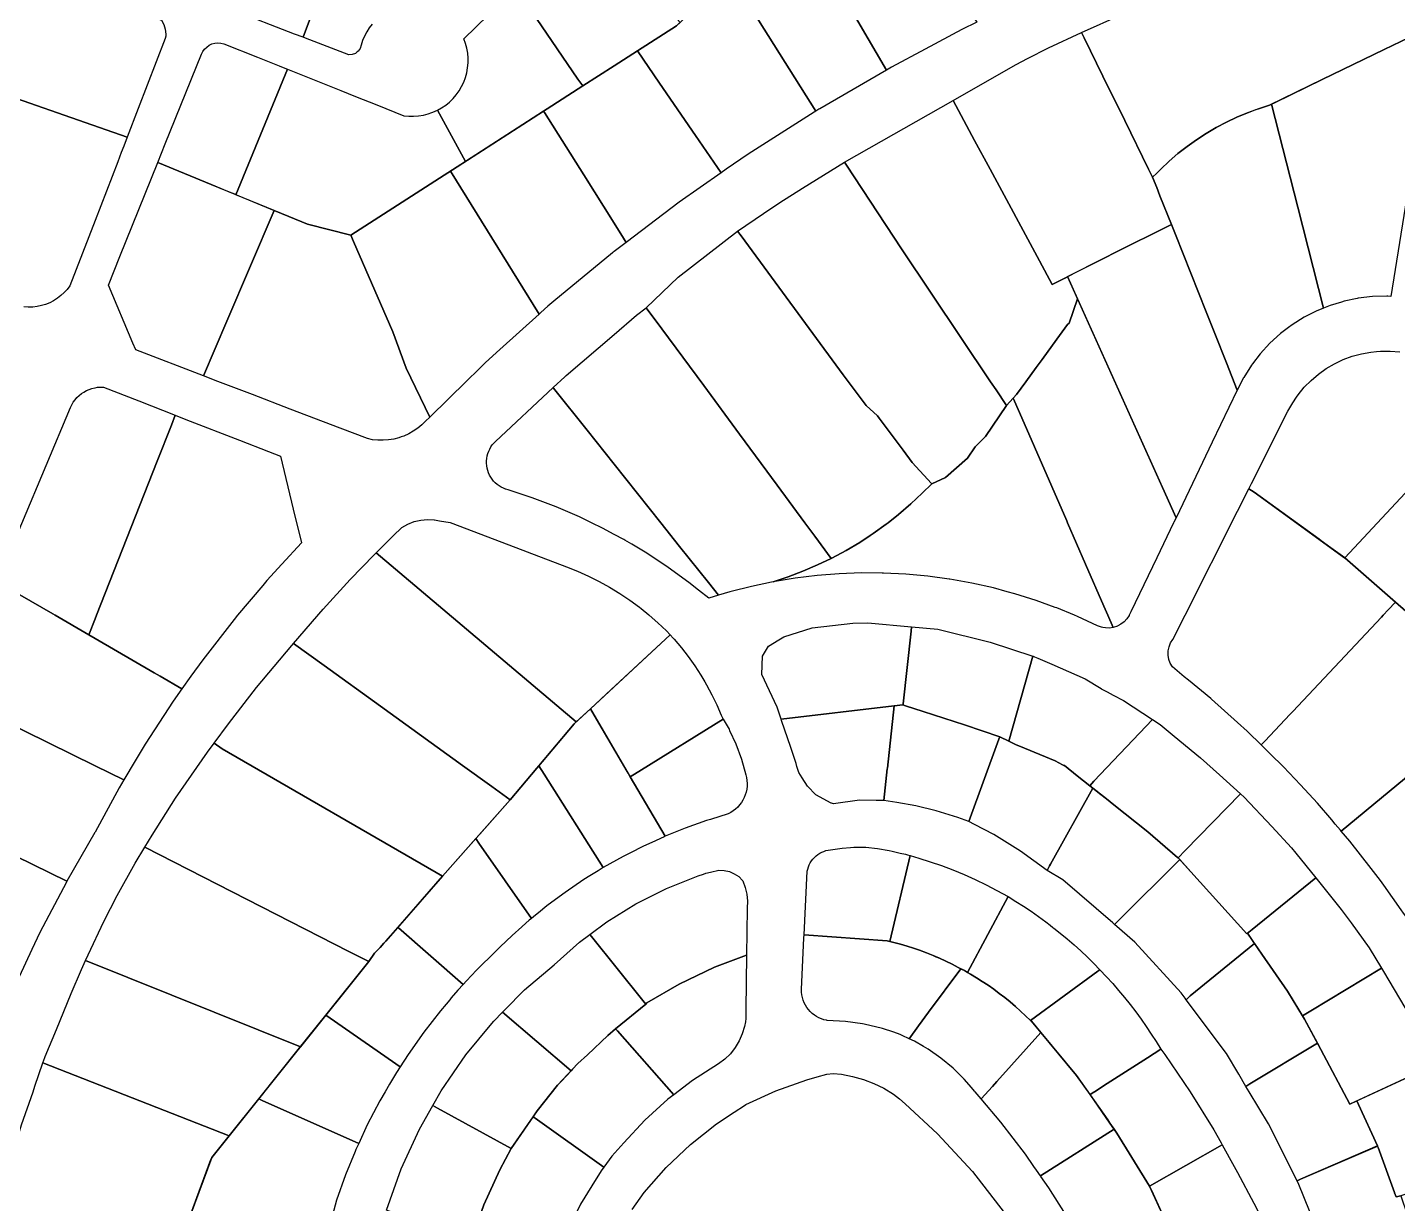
# Model space of a CAD drawing. Header units: metres. Extents: x 3 to 1027712, y 40 to 4430649.
# Drawn here: x 512892.1 to 513171.9, y 4412174.6 to 4412414.7 of the extents above; entities that cross this region are included whole.
import ezdxf

# ---------------------------------------------------------------- set-up
doc = ezdxf.new("R2010")
doc.units = ezdxf.units.M
doc.header["$MEASUREMENT"] = 0
doc.layers.add('A.ES.SDGC.CP.07003.cadastralparcel — CadastralParcel', color=1, linetype='Continuous')

msp = doc.modelspace()

# ---------------------------------------------------------------- linework, layer by layer
at = {"layer": 'A.ES.SDGC.CP.07003.cadastralparcel — CadastralParcel', "color": 7, "linetype": 'Continuous', "flags": 128}
for points in [[(513086.02, 4412415.78), (513082.94, 4412414.3), (513075.44, 4412410.27), (513068.6, 4412406.59), (513067.59, 4412406), (513045.79, 4412443.25), (513046.1, 4412443.79), (513046.74, 4412444.34), (513057.53, 4412453.58), (513059.55, 4412455.3), (513086.02, 4412415.78)], [(512948.41, 4412412.7), (512946.69, 4412413.36), (512934.09, 4412418.23), (512933.54, 4412418.55), (512933.1, 4412419), (512932.79, 4412419.55), (512932.63, 4412420.17), (512932.65, 4412420.79), (512932.65, 4412420.8), (512940.51, 4412441.42), (512940.62, 4412441.7), (512950.19, 4412438.52), (512957.18, 4412436.19), (512957.05, 4412435.86), (512948.41, 4412412.7)], [(513067.59, 4412406), (513053.93, 4412398.12), (513053.76, 4412398.02), (513053.11, 4412397.61), (513037.12, 4412423.08), (513036.65, 4412423.78), (513035.56, 4412425.4), (513044.32, 4412440.69), (513045.79, 4412443.25), (513067.59, 4412406)], [(513004.53, 4412404.14), (512991.86, 4412422.76), (512999.85, 4412430.61), (513000.7, 4412430.07), (513001.59, 4412429.61), (513002.52, 4412429.22), (513003.47, 4412428.92), (513004.46, 4412428.7), (513005.46, 4412428.56), (513006.46, 4412428.51), (513007.47, 4412428.55), (513008.47, 4412428.67), (513009.45, 4412428.88), (513010.4, 4412429.18), (513011.34, 4412429.55), (513011.96, 4412429.86), (513012.24, 4412430.01), (513012.64, 4412430.25), (513025.4, 4412415.75), (513024.66, 4412415.06), (513016.68, 4412409.92), (513011.96, 4412406.88), (513005.55, 4412402.76), (513004.53, 4412404.14)], [(512912.5, 4412392.29), (512879.69, 4412403.76), (512888.62, 4412427.1), (512888.95, 4412427.96), (512919.5, 4412416.16), (512919.98, 4412415.29), (512920.28, 4412414.34), (512920.38, 4412413.35), (512920.37, 4412412.93), (512920.29, 4412412.42), (512914.76, 4412398.13), (512912.5, 4412392.29)], [(513053.11, 4412397.61), (513052.79, 4412397.41), (513039.3, 4412388.84), (513034.83, 4412385.74), (513033.83, 4412385.04), (513028.57, 4412392.67), (513021.22, 4412403.32), (513016.68, 4412409.92), (513024.66, 4412415.06), (513035.46, 4412425.22), (513035.56, 4412425.4), (513036.65, 4412423.78), (513037.12, 4412423.08), (513053.11, 4412397.61)], [(513107.38, 4412413.68), (513107.92, 4412412.58), (513111.76, 4412404.77), (513116.2, 4412395.72), (513121.08, 4412385.8), (513121.91, 4412384.11), (513122.74, 4412382.02), (513123.41, 4412380.34), (513125.73, 4412374.5), (513122.74, 4412373), (513116.69, 4412369.95), (513109.68, 4412366.43), (513104.09, 4412363.61), (513103.83, 4412363.48), (513101.39, 4412362.25), (513098.79, 4412367.07), (513088.72, 4412385.77), (513085.55, 4412391.65), (513081.17, 4412399.78), (513083.89, 4412401.37), (513094.04, 4412407.16), (513096.36, 4412408.35), (513100.64, 4412410.56), (513107.38, 4412413.68)], [(513151.54, 4412378), (513146.17, 4412399.02), (513146.9, 4412399.37), (513156.55, 4412404.06), (513169.22, 4412410.21), (513176.01, 4412413.5), (513176.94, 4412411.23), (513177.94, 4412408.82), (513178.3, 4412407.95), (513177.03, 4412400.08), (513170.53, 4412359.78), (513169.97, 4412359.82), (513169.97, 4412359.81), (513169.71, 4412359.83), (513166.78, 4412359.75), (513163.86, 4412359.41), (513163.68, 4412359.37), (513160.99, 4412358.81), (513160.46, 4412358.64), (513159.29, 4412358.29), (513158.19, 4412357.96), (513157.46, 4412357.66), (513156.8, 4412357.39), (513151.54, 4412378)], [(512934.49, 4412380.64), (512933.03, 4412381.24), (512929.64, 4412382.64), (512918.75, 4412387.12), (512920.29, 4412390.96), (512927.66, 4412409.23), (512927.94, 4412409.78), (512928.3, 4412410.28), (512928.74, 4412410.71), (512929.24, 4412411.06), (512929.8, 4412411.33), (512930.39, 4412411.49), (512931.01, 4412411.56), (512931.62, 4412411.52), (512932.22, 4412411.38), (512939.14, 4412408.61), (512943.57, 4412406.84), (512944.04, 4412406.66), (512945.24, 4412406.18), (512934.69, 4412380.56), (512934.49, 4412380.64)], [(513016.68, 4412409.92), (513021.22, 4412403.32), (513028.57, 4412392.67), (513033.83, 4412385.04), (513025.24, 4412379.06), (513014.4, 4412370.83), (513013.86, 4412371.69), (513011.95, 4412374.72), (513005.72, 4412384.62), (512997.69, 4412397.36), (512997.53, 4412397.6), (512998.28, 4412398.07), (513005.55, 4412402.76), (513011.96, 4412406.88), (513016.68, 4412409.92)], [(512945.24, 4412406.18), (512956.13, 4412401.83), (512959.15, 4412400.62), (512963.51, 4412398.88), (512969, 4412396.69), (512970, 4412396.59), (512971, 4412396.57), (512972.01, 4412396.64), (512973, 4412396.8), (512973.98, 4412397.05), (512974.72, 4412397.31), (512974.93, 4412397.38), (512975.84, 4412397.79), (512981.58, 4412387.34), (512978.94, 4412385.64), (512977.22, 4412384.54), (512958.15, 4412372.27), (512949.32, 4412374.54), (512945.49, 4412376.11), (512942.51, 4412377.34), (512934.69, 4412380.56), (512945.24, 4412406.18)], [(513101.39, 4412362.25), (513103.83, 4412363.48), (513104.09, 4412363.61), (513104.55, 4412363.84), (513106.58, 4412359.31), (513104.85, 4412354.33), (513104.54, 4412354.09), (513102.32, 4412351.04), (513099.33, 4412346.93), (513098.14, 4412345.29), (513095.99, 4412342.33), (513094.12, 4412339.77), (513093.43, 4412339.01), (513092.08, 4412337.52), (513089.94, 4412340.7), (513088.82, 4412342.36), (513070.64, 4412369.53), (513059.38, 4412386.6), (513058.99, 4412387.2), (513081.17, 4412399.78), (513085.55, 4412391.65), (513088.72, 4412385.77), (513098.79, 4412367.07), (513101.39, 4412362.25)], [(512978.94, 4412385.64), (512997.53, 4412397.6), (512997.69, 4412397.36), (513005.72, 4412384.62), (513011.95, 4412374.72), (513013.86, 4412371.69), (513014.4, 4412370.83), (513011.95, 4412368.97), (513011.73, 4412368.81), (513011.59, 4412368.7), (512999.66, 4412358.82), (512998.4, 4412357.78), (512996.96, 4412356.48), (512996.61, 4412356.15), (512978.51, 4412385.36), (512978.94, 4412385.64)], [(513144.56, 4412398.45), (513144.73, 4412398.5), (513145.79, 4412398.84), (513146.17, 4412399.02), (513151.54, 4412378), (513156.8, 4412357.39), (513155.97, 4412357.06), (513155.47, 4412356.86), (513154.5, 4412356.36), (513152.86, 4412355.53), (513150.37, 4412353.97), (513149.64, 4412353.41), (513148.04, 4412352.19), (513145.87, 4412350.22), (513143.89, 4412348.06), (513142.32, 4412346.01), (513142.1, 4412345.73), (513140.53, 4412343.26), (513140.49, 4412343.17), (513139.18, 4412340.65), (513139.17, 4412340.68), (513136.98, 4412346.2), (513134.59, 4412352.2), (513132.83, 4412356.63), (513126.55, 4412372.43), (513125.73, 4412374.5), (513123.41, 4412380.34), (513122.74, 4412382.02), (513121.91, 4412384.11), (513122.74, 4412384.96), (513123.56, 4412385.8), (513125.28, 4412387.42), (513127.08, 4412388.96), (513128.94, 4412390.42), (513130.87, 4412391.79), (513132.85, 4412393.08), (513134.89, 4412394.28), (513136.99, 4412395.38), (513139.13, 4412396.39), (513141.31, 4412397.3), (513142.86, 4412397.87), (513143, 4412397.92), (513143.53, 4412398.12), (513144.56, 4412398.45)], [(512929.64, 4412382.64), (512934.49, 4412380.64), (512942.51, 4412377.34), (512932.85, 4412354.76), (512928.07, 4412343.58), (512914.26, 4412348.87), (512913.67, 4412350.27), (512908.68, 4412362.11), (512911.03, 4412367.96), (512918.75, 4412387.12), (512929.64, 4412382.64)], [(513089.94, 4412340.7), (513092.08, 4412337.52), (513087.77, 4412331.2), (513085.68, 4412329.08), (513084.11, 4412326.78), (513079.6, 4412322.81), (513076.85, 4412321.51), (513076.78, 4412321.59), (513072.83, 4412325.91), (513070.97, 4412328.39), (513066.06, 4412334.94), (513065.69, 4412335.43), (513063.39, 4412337.51), (513058.72, 4412343.79), (513037.86, 4412372.13), (513037.16, 4412373.08), (513042.45, 4412376.71), (513045.81, 4412378.95), (513050.41, 4412381.9), (513058.99, 4412387.2), (513059.38, 4412386.6), (513070.64, 4412369.53), (513088.82, 4412342.36), (513089.94, 4412340.7)], [(512996.61, 4412356.15), (512988.58, 4412348.93), (512985.67, 4412346.31), (512984.23, 4412344.9), (512981.84, 4412342.56), (512974.28, 4412335.16), (512969.49, 4412345.14), (512966.73, 4412352.53), (512958.69, 4412371.03), (512958.15, 4412372.27), (512977.22, 4412384.54), (512978.51, 4412385.36), (512996.61, 4412356.15)], [(512949.32, 4412374.54), (512958.15, 4412372.27), (512958.69, 4412371.03), (512966.73, 4412352.53), (512969.49, 4412345.14), (512974.28, 4412335.16), (512973.43, 4412334.33), (512972.66, 4412333.57), (512971.84, 4412332.88), (512970.93, 4412332.27), (512969.99, 4412331.73), (512969, 4412331.29), (512968.43, 4412331.09), (512967.98, 4412330.93), (512966.93, 4412330.66), (512965.86, 4412330.49), (512964.78, 4412330.41), (512963.7, 4412330.43), (512962.62, 4412330.54), (512961.55, 4412330.75), (512956, 4412332.88), (512945.77, 4412336.8), (512938.08, 4412339.75), (512931.03, 4412342.45), (512928.07, 4412343.58), (512932.85, 4412354.76), (512942.51, 4412377.34), (512945.49, 4412376.11), (512949.32, 4412374.54)], [(513126.68, 4412314.61), (513104.55, 4412363.84), (513109.68, 4412366.43), (513116.69, 4412369.95), (513122.74, 4412373), (513125.73, 4412374.5), (513126.55, 4412372.43), (513132.83, 4412356.63), (513134.59, 4412352.2), (513136.98, 4412346.2), (513139.17, 4412340.68), (513139.18, 4412340.65), (513134.08, 4412330.02), (513126.68, 4412314.61)], [(513076.78, 4412321.59), (513076.85, 4412321.51), (513074.87, 4412319.64), (513072.5, 4412317.41), (513070.03, 4412315.28), (513067.88, 4412313.59), (513067.47, 4412313.27), (513064.82, 4412311.37), (513064.21, 4412310.97), (513062.1, 4412309.58), (513059.3, 4412307.92), (513056.43, 4412306.38), (513056.28, 4412306.31), (513052.93, 4412310.85), (513050.91, 4412313.59), (513045.23, 4412321.28), (513037.54, 4412331.69), (513030.24, 4412341.58), (513021.66, 4412353.2), (513018.5, 4412357.48), (513025.04, 4412363.72), (513037.16, 4412373.08), (513037.86, 4412372.13), (513058.72, 4412343.79), (513063.39, 4412337.51), (513065.69, 4412335.43), (513066.06, 4412334.94), (513070.97, 4412328.39), (513072.83, 4412325.91), (513076.78, 4412321.59)], [(513018.5, 4412357.48), (513021.66, 4412353.2), (513030.24, 4412341.58), (513037.54, 4412331.69), (513045.23, 4412321.28), (513050.91, 4412313.59), (513052.93, 4412310.85), (513056.28, 4412306.31), (513053.5, 4412304.96), (513050.5, 4412303.68), (513047.46, 4412302.53), (513044.42, 4412301.52), (513044.09, 4412301.45), (513039.98, 4412300.59), (513035.85, 4412299.54), (513035.59, 4412299.47), (513033.25, 4412298.76), (513031.18, 4412301.36), (513025.31, 4412308.74), (513021.45, 4412313.59), (513011.95, 4412325.54), (513006.43, 4412332.48), (512999.59, 4412341.07), (512999.49, 4412341.2), (513001.85, 4412343.4), (513002.17, 4412343.67), (513011.95, 4412352.03), (513016.54, 4412355.95), (513018.5, 4412357.48)], [(513106.58, 4412359.31), (513126.68, 4412314.61), (513126.24, 4412313.71), (513126.18, 4412313.59), (513122.74, 4412306.43), (513117.45, 4412295.42), (513117.13, 4412294.69), (513117.12, 4412294.66), (513116.67, 4412293.96), (513116.1, 4412293.35), (513115.44, 4412292.85), (513114.78, 4412292.5), (513114.71, 4412292.46), (513113.86, 4412292.19), (513112.77, 4412294.69), (513111.95, 4412296.57), (513108.2, 4412305.15), (513104.52, 4412313.59), (513104.36, 4412313.96), (513094.69, 4412336.12), (513093.43, 4412339.01), (513094.12, 4412339.77), (513095.99, 4412342.33), (513098.14, 4412345.29), (513099.33, 4412346.93), (513102.32, 4412351.04), (513104.54, 4412354.09), (513104.85, 4412354.33), (513106.58, 4412359.31)], [(512999.49, 4412341.2), (512999.59, 4412341.07), (513006.43, 4412332.48), (513011.95, 4412325.54), (513021.45, 4412313.59), (513025.31, 4412308.74), (513031.18, 4412301.36), (513033.25, 4412298.76), (513031.25, 4412298.16), (513029.15, 4412299.83), (513027.18, 4412301.41), (513022.97, 4412304.47), (513018.62, 4412307.34), (513015.55, 4412309.18), (513014.15, 4412310.02), (513013.91, 4412310.15), (513011.95, 4412311.21), (513009.57, 4412312.49), (513007.3, 4412313.59), (513004.88, 4412314.76), (513000.09, 4412316.82), (512995.22, 4412318.66), (512990.27, 4412320.28), (512989.81, 4412320.42), (512989.79, 4412320.43), (512989.33, 4412320.61), (512988.88, 4412320.84), (512988.46, 4412321.1), (512988.06, 4412321.39), (512987.68, 4412321.72), (512987.34, 4412322.08), (512987.02, 4412322.47), (512986.74, 4412322.89), (512986.5, 4412323.32), (512986.3, 4412323.78), (512986.13, 4412324.25), (512986.01, 4412324.74), (512985.93, 4412325.23), (512985.89, 4412325.73), (512985.89, 4412326.22), (512985.93, 4412326.72), (512986.02, 4412327.21), (512986.15, 4412327.7), (512986.32, 4412328.17), (512986.53, 4412328.62), (512986.78, 4412329.05), (512987.06, 4412329.46), (512987.38, 4412329.85), (512987.73, 4412330.2), (512999.49, 4412341.2)], [(513093.43, 4412339.01), (513094.69, 4412336.12), (513104.36, 4412313.96), (513104.52, 4412313.59), (513108.2, 4412305.15), (513111.95, 4412296.57), (513112.77, 4412294.69), (513113.86, 4412292.19), (513113.09, 4412292.08), (513112.26, 4412292.1), (513111.77, 4412292.19), (513111.44, 4412292.25), (513110.66, 4412292.54), (513106.54, 4412294.45), (513105.96, 4412294.69), (513102.35, 4412296.18), (513102, 4412296.3), (513098.09, 4412297.72), (513093.77, 4412299.08), (513092.2, 4412299.5), (513089.39, 4412300.26), (513084.97, 4412301.25), (513080.5, 4412302.05), (513080.34, 4412302.07), (513076.01, 4412302.66), (513071.5, 4412303.08), (513066.97, 4412303.3), (513066.68, 4412303.3), (513062.44, 4412303.33), (513057.91, 4412303.17), (513053.39, 4412302.81), (513048.89, 4412302.26), (513044.42, 4412301.52), (513047.46, 4412302.53), (513050.5, 4412303.68), (513053.5, 4412304.96), (513056.28, 4412306.31), (513056.43, 4412306.38), (513059.3, 4412307.92), (513062.1, 4412309.58), (513064.21, 4412310.97), (513064.82, 4412311.37), (513067.47, 4412313.27), (513067.88, 4412313.59), (513070.03, 4412315.28), (513072.5, 4412317.41), (513074.87, 4412319.64), (513076.85, 4412321.51), (513079.6, 4412322.81), (513084.11, 4412326.78), (513085.68, 4412329.08), (513087.77, 4412331.2), (513092.08, 4412337.52), (513093.43, 4412339.01)], [(513193.73, 4412303.31), (513179.13, 4412290.51), (513178.5, 4412291.25), (513178.37, 4412291.39), (513171.52, 4412297.36), (513161.13, 4412306.42), (513161.15, 4412306.45), (513190.48, 4412337.83), (513192.01, 4412336.54), (513193.07, 4412335.64), (513194.93, 4412334.07), (513196.28, 4412332.82), (513202.99, 4412326.61), (513204.81, 4412324.93), (513208.15, 4412321.54), (513208.73, 4412320.95), (513209.95, 4412319.71), (513210.86, 4412318.79), (513211.01, 4412318.64), (513211.1, 4412318.54), (513193.73, 4412303.31)], [(512922.33, 4412335.53), (512924.49, 4412334.69), (512935.42, 4412330.42), (512941.34, 4412328.11), (512943.79, 4412327.15), (512946.41, 4412316.37), (512948.09, 4412309.45), (512944.1, 4412305.11), (512941.04, 4412301.78), (512940.22, 4412300.8), (512935.05, 4412294.69), (512934.33, 4412293.83), (512927.93, 4412285.61), (512925.53, 4412282.23), (512923.68, 4412279.65), (512919.25, 4412282.23), (512917.98, 4412282.97), (512905.95, 4412289.96), (512904.67, 4412290.7), (512905.95, 4412293.95), (512906.24, 4412294.69), (512918.62, 4412326.12), (512921.53, 4412333.5), (512922.33, 4412335.53)], [(513161.13, 4412306.42), (513171.52, 4412297.36), (513170.03, 4412295.78), (513169.01, 4412294.69), (513168.65, 4412294.31), (513150.51, 4412275.03), (513149.99, 4412274.47), (513144.85, 4412269.01), (513144.1, 4412268.21), (513141.37, 4412270.89), (513141.23, 4412271.01), (513139.25, 4412272.79), (513133.94, 4412277.57), (513133.8, 4412277.69), (513129.24, 4412281.44), (513128.38, 4412282.15), (513125.95, 4412284.15), (513125.5, 4412284.88), (513125.2, 4412285.69), (513125.05, 4412286.54), (513125.07, 4412287.4), (513125.25, 4412288.25), (513125.57, 4412289.04), (513126.05, 4412289.77), (513128.53, 4412294.69), (513139.25, 4412315.95), (513141.55, 4412320.51), (513142.62, 4412319.81), (513161.11, 4412306.43), (513161.13, 4412306.42)], [(513004.21, 4412272.92), (512963.36, 4412307.43), (512966.79, 4412310.94), (512968.57, 4412312.62), (512969.79, 4412313.31), (512971.1, 4412313.82), (512972.46, 4412314.14), (512973.86, 4412314.26), (512975.2, 4412314.18), (512975.26, 4412314.18), (512976.31, 4412313.98), (512978.47, 4412313.6), (512986.16, 4412310.68), (513002.18, 4412304.6), (513004.45, 4412303.7), (513006.69, 4412302.69), (513008.87, 4412301.6), (513010.99, 4412300.42), (513011.02, 4412300.41), (513013.1, 4412299.13), (513013.28, 4412299.01), (513015.13, 4412297.77), (513017.11, 4412296.32), (513017.43, 4412296.06), (513019.02, 4412294.78), (513019.12, 4412294.69), (513020.86, 4412293.17), (513022.63, 4412291.48), (513023.37, 4412290.68), (513010.34, 4412278.6), (513007.09, 4412275.59), (513004.21, 4412272.92)], [(512962.95, 4412307.01), (512963.36, 4412307.43), (513004.21, 4412272.92), (513003.8, 4412272.54), (512990.69, 4412257.03), (512986.96, 4412259.72), (512980.97, 4412264.04), (512964.25, 4412276.1), (512952.74, 4412284.41), (512946.46, 4412288.94), (512952.54, 4412295.95), (512958.05, 4412301.99), (512962.95, 4412307.01)], [(513190.23, 4412277.5), (513190.25, 4412277.48), (513191.36, 4412276.18), (513160.42, 4412250.63), (513160.27, 4412250.8), (513159.19, 4412252.07), (513158.47, 4412252.91), (513155.56, 4412256.32), (513152.07, 4412260.06), (513148.62, 4412263.76), (513145.91, 4412266.43), (513144.1, 4412268.21), (513144.85, 4412269.01), (513149.99, 4412274.47), (513150.51, 4412275.03), (513168.65, 4412294.31), (513169.01, 4412294.69), (513170.03, 4412295.78), (513171.51, 4412297.35), (513171.52, 4412297.36), (513178.37, 4412291.39), (513190.23, 4412277.5)], [(513070.91, 4412276.4), (513069.16, 4412276.2), (513046.05, 4412273.48), (513045.84, 4412274.09), (513045.23, 4412275.92), (513042.12, 4412282.6), (513042.24, 4412286.35), (513043.47, 4412288.38), (513045.56, 4412289.67), (513046.6, 4412290.31), (513052.38, 4412292.12), (513060.67, 4412293.11), (513063.74, 4412293.17), (513072.69, 4412292.36), (513072.62, 4412291.44), (513070.94, 4412276.63), (513070.91, 4412276.4)], [(513032.63, 4412276.94), (513032.89, 4412276.4), (513033.78, 4412274.29), (513034.24, 4412273.48), (513017.51, 4412263.14), (513015.23, 4412261.72), (513014.82, 4412262.42), (513014.61, 4412262.77), (513008.32, 4412273.5), (513007.09, 4412275.59), (513023.37, 4412290.68), (513023.98, 4412290.02), (513024.19, 4412289.8), (513025.68, 4412288.06), (513027.09, 4412286.26), (513028.42, 4412284.39), (513029.67, 4412282.47), (513030.45, 4412281.13), (513030.83, 4412280.49), (513031.9, 4412278.47), (513032.63, 4412276.94)], [(513072.62, 4412291.44), (513072.69, 4412292.36), (513078.05, 4412291.88), (513088.74, 4412289.18), (513097.46, 4412286.33), (513092.53, 4412269), (513090.71, 4412269.88), (513083.46, 4412272.29), (513075.06, 4412275.06), (513071.43, 4412276.23), (513070.91, 4412276.4), (513070.94, 4412276.63), (513072.62, 4412291.44)], [(512946.46, 4412288.94), (512952.74, 4412284.41), (512964.25, 4412276.1), (512980.97, 4412264.04), (512986.96, 4412259.72), (512990.69, 4412257.03), (512976.87, 4412241.39), (512931.91, 4412267.45), (512930.24, 4412268.58), (512933.17, 4412272.54), (512938.9, 4412279.92), (512946.11, 4412288.53), (512946.46, 4412288.94)], [(513094.06, 4412268.26), (513092.53, 4412269), (513097.46, 4412286.33), (513097.5, 4412286.31), (513097.77, 4412286.23), (513098.09, 4412286.09), (513098.46, 4412285.93), (513101.32, 4412284.69), (513108.15, 4412281.74), (513111.43, 4412279.72), (513111.41, 4412279.69), (513111.84, 4412279.46), (513112.62, 4412279.04), (513113.88, 4412278.37), (513115.95, 4412277.27), (513121.86, 4412273.41), (513109.93, 4412260.8), (513109.06, 4412259.88), (513106.5, 4412261.91), (513103.88, 4412263.99), (513103.78, 4412264.04), (513103.53, 4412264.17), (513102, 4412264.97), (513095.76, 4412267.56), (513094.9, 4412267.91), (513094.06, 4412268.26)], [(512876.07, 4412278.64), (512879.27, 4412277.07), (512886.88, 4412273.34), (512905.94, 4412263.98), (512911.83, 4412261.1), (512910.85, 4412259.47), (512905.94, 4412250.41), (512905.9, 4412250.32), (512900.21, 4412240.43), (512879.27, 4412250.6), (512873.49, 4412253.41), (512862.97, 4412258.51), (512861.38, 4412259.28), (512862.37, 4412261.26), (512872.04, 4412280.62), (512876.07, 4412278.64)], [(513067.75, 4412263.5), (513069.16, 4412276.2), (513070.91, 4412276.4), (513071.43, 4412276.23), (513075.06, 4412275.06), (513083.46, 4412272.29), (513090.71, 4412269.88), (513090.52, 4412269.38), (513084.34, 4412252.59), (513082.16, 4412253.4), (513077.71, 4412254.76), (513073.58, 4412255.81), (513069.69, 4412256.49), (513067.03, 4412256.85), (513067.73, 4412263.31), (513067.75, 4412263.5)], [(512997.64, 4412262.22), (512996.56, 4412263.97), (513003.8, 4412272.54), (513007.09, 4412275.59), (513008.32, 4412273.5), (513015.23, 4412261.72), (513022.36, 4412249.56), (513022.14, 4412249.47), (513019.63, 4412248.32), (513017.91, 4412247.54), (513015.14, 4412246.14), (513013.77, 4412245.44), (513011.05, 4412243.91), (513009.72, 4412243.16), (512997.64, 4412262.22)], [(513034.24, 4412273.48), (513035.42, 4412271.42), (513035.53, 4412271.17), (513036.81, 4412268.42), (513037.95, 4412265.31), (513038.82, 4412262.12), (513038.96, 4412261.54), (513039.05, 4412260.96), (513039.09, 4412260.36), (513039.08, 4412259.77), (513039.01, 4412259.18), (513038.89, 4412258.6), (513038.72, 4412258.03), (513038.5, 4412257.47), (513038.24, 4412256.94), (513037.92, 4412256.44), (513037.57, 4412255.97), (513037.17, 4412255.52), (513036.73, 4412255.12), (513036.26, 4412254.76), (513035.76, 4412254.43), (513035.24, 4412254.16), (513031.59, 4412253.02), (513030.81, 4412252.78), (513026.44, 4412251.22), (513022.36, 4412249.56), (513015.23, 4412261.72), (513017.51, 4412263.14), (513034.24, 4412273.48)], [(513067.75, 4412263.5), (513067.73, 4412263.31), (513067.03, 4412256.85), (513065.45, 4412256.87), (513062.08, 4412256.93), (513056.72, 4412256.17), (513056.31, 4412256.33), (513056.27, 4412256.35), (513053.16, 4412258.02), (513051.41, 4412259.8), (513050.35, 4412261.5), (513050, 4412262.04), (513049.69, 4412262.61), (513049.44, 4412263.2), (513049.24, 4412263.82), (513049.09, 4412264.44), (513048, 4412267.67), (513046.14, 4412273.21), (513046.05, 4412273.48), (513069.16, 4412276.2), (513067.75, 4412263.5)], [(513191.36, 4412276.18), (513196.27, 4412270.43), (513206.98, 4412256.12), (513209.39, 4412252.9), (513189.61, 4412241.86), (513173.77, 4412233.02), (513173.4, 4412233.53), (513173.15, 4412233.88), (513172.67, 4412234.56), (513169.13, 4412239.55), (513168.41, 4412240.56), (513166.51, 4412243), (513162.16, 4412248.58), (513160.42, 4412250.63), (513191.36, 4412276.18)], [(513127.06, 4412245.15), (513126.97, 4412245.25), (513120.96, 4412250.47), (513113.96, 4412256.01), (513112.47, 4412257.19), (513109.06, 4412259.88), (513109.93, 4412260.8), (513121.86, 4412273.41), (513123.45, 4412272.38), (513126.31, 4412270.02), (513131.67, 4412265.61), (513132.99, 4412264.41), (513134.26, 4412263.27), (513135.57, 4412262.08), (513139.88, 4412258.2), (513128.56, 4412246.67), (513127.1, 4412245.18), (513127.06, 4412245.15)], [(512930.24, 4412268.58), (512931.91, 4412267.45), (512976.87, 4412241.39), (512965.34, 4412228.15), (512964.93, 4412227.72), (512964.14, 4412226.89), (512963, 4412225.69), (512961.83, 4412223.97), (512957.74, 4412226.06), (512916.1, 4412247.33), (512917.57, 4412249.78), (512922.35, 4412257.38), (512928.87, 4412266.73), (512930.24, 4412268.58)], [(513090.52, 4412269.38), (513090.71, 4412269.88), (513092.53, 4412269), (513094.06, 4412268.26), (513094.9, 4412267.91), (513095.76, 4412267.56), (513102, 4412264.97), (513103.53, 4412264.17), (513103.78, 4412264.04), (513103.88, 4412263.99), (513106.5, 4412261.91), (513109.06, 4412259.88), (513109.7, 4412259.38), (513101.06, 4412243.86), (513100.84, 4412243.54), (513100.35, 4412242.57), (513094.9, 4412246.55), (513089.47, 4412249.94), (513085.51, 4412251.99), (513084.34, 4412252.59), (513090.52, 4412269.38)], [(512984.49, 4412250.01), (512990.69, 4412257.03), (512996.14, 4412263.47), (512996.56, 4412263.97), (512997.64, 4412262.22), (513009.72, 4412243.16), (513008.71, 4412242.53), (513006.98, 4412241.46), (513005.78, 4412240.72), (513001.94, 4412238.11), (513000.71, 4412237.19), (512998.21, 4412235.34), (512996.49, 4412233.95), (512995.88, 4412233.45), (512995.06, 4412232.79), (512984.34, 4412248.19), (512983.7, 4412249.11), (512984.49, 4412250.01)], [(512862.97, 4412258.51), (512873.49, 4412253.41), (512879.27, 4412250.6), (512900.21, 4412240.43), (512900.09, 4412240.22), (512894.68, 4412229.9), (512893.06, 4412226.48), (512890.41, 4412220.87), (512879.27, 4412225.17), (512864.59, 4412230.82), (512849.97, 4412236.44), (512853.85, 4412244.21), (512857.48, 4412251.47), (512858.71, 4412253.93), (512861.38, 4412259.28), (512862.97, 4412258.51)], [(513109.7, 4412259.38), (513111.03, 4412258.33), (513112.47, 4412257.19), (513113.96, 4412256.01), (513120.96, 4412250.47), (513126.97, 4412245.25), (513127.06, 4412245.15), (513127.1, 4412245.18), (513127.12, 4412245.15), (513127.44, 4412244.8), (513114.96, 4412232.38), (513114.14, 4412231.56), (513113.78, 4412231.87), (513103.6, 4412240.69), (513100.35, 4412242.57), (513100.84, 4412243.54), (513101.06, 4412243.86), (513109.7, 4412259.38)], [(513128.56, 4412246.67), (513139.88, 4412258.2), (513140.57, 4412257.58), (513146.22, 4412251.54), (513150.24, 4412247.23), (513151.14, 4412246.12), (513155.21, 4412241.08), (513142.2, 4412230.54), (513141.12, 4412229.67), (513129.7, 4412242.3), (513127.1, 4412245.18), (513128.56, 4412246.67)], [(512967.94, 4412230.89), (512967.82, 4412231), (512976.87, 4412241.39), (512983.7, 4412249.11), (512984.34, 4412248.19), (512995.06, 4412232.79), (512994.6, 4412232.42), (512993.93, 4412231.82), (512993.09, 4412231.08), (512991.12, 4412229.34), (512988.7, 4412227.01), (512987.77, 4412226.12), (512983.82, 4412222.23), (512981.78, 4412220.04), (512981.08, 4412219.27), (512967.94, 4412230.89)], [(512916.1, 4412247.33), (512957.74, 4412226.06), (512961.83, 4412223.97), (512947.87, 4412206.57), (512903.98, 4412224.17), (512904.5, 4412225.34), (512907.71, 4412232.19), (512910.44, 4412237.49), (512914.14, 4412244.05), (512916.1, 4412247.33)], [(513071.85, 4412245.77), (513072.39, 4412245.62), (513068.24, 4412228.1), (513067.7, 4412228.24), (513050.74, 4412229.42), (513051.38, 4412242.43), (513051.48, 4412242.88), (513051.61, 4412243.32), (513051.78, 4412243.75), (513051.99, 4412244.16), (513052.24, 4412244.55), (513052.52, 4412244.92), (513052.83, 4412245.26), (513053.17, 4412245.58), (513053.53, 4412245.86), (513053.92, 4412246.1), (513054.33, 4412246.32), (513054.76, 4412246.49), (513055.2, 4412246.63), (513055.66, 4412246.72), (513056.11, 4412246.78), (513058.49, 4412247.16), (513060.18, 4412247.29), (513060.9, 4412247.34), (513063.31, 4412247.31), (513065.71, 4412247.08), (513068.08, 4412246.64), (513068.7, 4412246.5), (513070.38, 4412246.12), (513071.41, 4412245.89), (513071.85, 4412245.77)], [(513072.39, 4412245.62), (513074.18, 4412245.11), (513076.5, 4412244.37), (513078.81, 4412243.57), (513081.11, 4412242.7), (513083.39, 4412241.76), (513085.65, 4412240.75), (513087.89, 4412239.68), (513090.12, 4412238.52), (513092.43, 4412237.24), (513084.1, 4412221.76), (513083.46, 4412222.13), (513082.21, 4412222.8), (513080.95, 4412223.45), (513079.67, 4412224.07), (513078.37, 4412224.66), (513077.07, 4412225.21), (513075.75, 4412225.74), (513074.3, 4412226.28), (513073.1, 4412226.7), (513071.76, 4412227.13), (513070.41, 4412227.53), (513069.06, 4412227.9), (513068.24, 4412228.1), (513072.39, 4412245.62)], [(513127.44, 4412244.8), (513129.7, 4412242.3), (513141.12, 4412229.67), (513141.26, 4412229.79), (513142.51, 4412227.97), (513142.71, 4412227.69), (513129.54, 4412217), (513128.76, 4412216.2), (513128.55, 4412216.48), (513127.73, 4412217.58), (513118.28, 4412227.97), (513114.14, 4412231.56), (513114.96, 4412232.38), (513127.44, 4412244.8)], [(513039.09, 4412234.88), (513039.08, 4412234.85), (513038.95, 4412225.28), (513032.44, 4412222.81), (513025.25, 4412219.37), (513018.65, 4412215.53), (513018.39, 4412215.31), (513017.77, 4412216.05), (513007.31, 4412229.08), (513006.96, 4412229.51), (513010.47, 4412232.13), (513016.4, 4412235.78), (513022.63, 4412238.89), (513029.1, 4412241.46), (513030.17, 4412241.81), (513030.64, 4412242.02), (513031.63, 4412242.24), (513033.32, 4412242.63), (513034.41, 4412242.59), (513035.47, 4412242.35), (513036.48, 4412241.92), (513037.39, 4412241.32), (513038.17, 4412240.56), (513038.24, 4412240.46), (513038.73, 4412239.11), (513039.05, 4412237.72), (513039.17, 4412236.3), (513039.09, 4412234.88)], [(513152.48, 4412212.88), (513149.42, 4412217.95), (513144.21, 4412225.5), (513141.26, 4412229.79), (513142.2, 4412230.54), (513155.21, 4412241.08), (513160.41, 4412234.64), (513162.42, 4412231.87), (513166.12, 4412226.8), (513168.63, 4412222.62), (513154.19, 4412213.91), (513152.48, 4412212.88)], [(513084.7, 4412221.42), (513084.1, 4412221.76), (513092.43, 4412237.24), (513094, 4412236.28), (513095.55, 4412235.28), (513097.08, 4412234.25), (513098.59, 4412233.19), (513100.09, 4412232.09), (513100.97, 4412231.41), (513101.56, 4412230.96), (513101.73, 4412230.83), (513103.01, 4412229.8), (513104.44, 4412228.61), (513105.85, 4412227.4), (513107.23, 4412226.15), (513108.59, 4412224.87), (513109.92, 4412223.57), (513111.14, 4412222.32), (513110.72, 4412222.01), (513096.97, 4412211.96), (513095.97, 4412212.93), (513094.94, 4412213.89), (513093.89, 4412214.82), (513092.82, 4412215.73), (513091.72, 4412216.62), (513090.6, 4412217.48), (513089.46, 4412218.32), (513088.3, 4412219.14), (513087.11, 4412219.93), (513085.91, 4412220.69), (513084.7, 4412221.42)], [(512961.83, 4412223.97), (512963, 4412225.69), (512964.14, 4412226.89), (512964.93, 4412227.72), (512965.34, 4412228.15), (512967.82, 4412231), (512967.94, 4412230.89), (512981.08, 4412219.27), (512980.04, 4412218.16), (512978.69, 4412216.57), (512978.37, 4412216.19), (512977.62, 4412215.31), (512976.45, 4412213.93), (512973.06, 4412209.55), (512969.86, 4412205.02), (512968.26, 4412202.5), (512953.95, 4412212.43), (512953.07, 4412213.04), (512961.83, 4412223.97)], [(512999.67, 4412223.35), (513004.88, 4412227.97), (513006.96, 4412229.51), (513007.31, 4412229.08), (513017.77, 4412216.05), (513018.39, 4412215.31), (513012.25, 4412210.23), (513010.63, 4412208.86), (513006.49, 4412204.94), (513004.56, 4412203.2), (513003.46, 4412202.03), (513003.14, 4412201.68), (512989.17, 4412213.67), (512989.56, 4412214.06), (512993.65, 4412218.22), (512999.67, 4412223.35)], [(513077.64, 4412224.97), (513078.37, 4412224.66), (513079.67, 4412224.07), (513080.95, 4412223.45), (513082.21, 4412222.8), (513082.71, 4412222.53), (513076.16, 4412213.66), (513074.1, 4412210.87), (513072.16, 4412208.24), (513070.75, 4412208.91), (513070.38, 4412209.09), (513069.05, 4412209.54), (513066.73, 4412210.32), (513062.98, 4412211.22), (513062.69, 4412211.26), (513059.17, 4412211.78), (513055.44, 4412211.98), (513055.32, 4412211.99), (513054.79, 4412212.11), (513054.27, 4412212.29), (513053.77, 4412212.51), (513053.29, 4412212.77), (513052.83, 4412213.07), (513052.4, 4412213.41), (513052, 4412213.79), (513051.63, 4412214.2), (513051.3, 4412214.64), (513051.01, 4412215.1), (513050.77, 4412215.59), (513050.56, 4412216.1), (513050.4, 4412216.63), (513050.28, 4412217.16), (513050.22, 4412217.71), (513050.19, 4412218.26), (513050.71, 4412228.85), (513050.74, 4412229.42), (513067.7, 4412228.24), (513069.06, 4412227.9), (513070.41, 4412227.53), (513071.76, 4412227.13), (513073.1, 4412226.7), (513074.3, 4412226.28), (513075.75, 4412225.74), (513077.07, 4412225.21), (513077.64, 4412224.97)], [(513142.71, 4412227.69), (513144.21, 4412225.5), (513149.42, 4412217.95), (513152.89, 4412212.21), (513152.93, 4412212.24), (513154.19, 4412209.86), (513155.56, 4412207.3), (513141.77, 4412199), (513140.96, 4412198.51), (513139.48, 4412200.99), (513136.96, 4412205.22), (513128.76, 4412216.2), (513129.54, 4412217), (513142.71, 4412227.69)], [(512903.98, 4412224.17), (512947.87, 4412206.57), (512947.44, 4412206.03), (512933.32, 4412188.43), (512895.29, 4412203.32), (512895.66, 4412204.4), (512895.73, 4412204.58), (512898.04, 4412210.12), (512901.03, 4412217.48), (512903.19, 4412222.38), (512903.98, 4412224.17)], [(513033.28, 4412203.09), (513027.93, 4412199.7), (513024.1, 4412196.78), (513012.62, 4412209.87), (513012.25, 4412210.23), (513018.39, 4412215.31), (513018.65, 4412215.53), (513025.25, 4412219.37), (513032.44, 4412222.81), (513038.95, 4412225.28), (513038.84, 4412214.22), (513038.83, 4412212.46), (513038.82, 4412212.39), (513038.76, 4412211.71), (513038.56, 4412210.76), (513038.11, 4412209.23), (513037.47, 4412207.78), (513036.65, 4412206.42), (513035.67, 4412205.17), (513034.54, 4412204.05), (513033.28, 4412203.09)], [(513082.71, 4412222.53), (513083.15, 4412222.3), (513083.46, 4412222.13), (513084.1, 4412221.76), (513084.7, 4412221.42), (513085.91, 4412220.69), (513087.11, 4412219.93), (513088.3, 4412219.14), (513089.46, 4412218.32), (513090.6, 4412217.48), (513091.72, 4412216.62), (513092.82, 4412215.73), (513093.89, 4412214.82), (513094.94, 4412213.89), (513095.97, 4412212.93), (513096.97, 4412211.96), (513097.15, 4412211.79), (513099.08, 4412209.49), (513090.07, 4412199.48), (513089.2, 4412198.51), (513086.9, 4412195.96), (513085.66, 4412197.42), (513085.56, 4412197.54), (513084.91, 4412198.29), (513083.45, 4412199.97), (513081.15, 4412202.21), (513078.68, 4412204.25), (513076.05, 4412206.09), (513075.12, 4412206.63), (513073.28, 4412207.71), (513072.16, 4412208.24), (513074.1, 4412210.87), (513076.16, 4412213.66), (513082.71, 4412222.53)], [(513123.6, 4412206.08), (513120.86, 4412204.33), (513112.65, 4412199.08), (513110.06, 4412197.42), (513109.93, 4412197.34), (513109.13, 4412196.83), (513106.39, 4412200.75), (513097.15, 4412211.79), (513096.97, 4412211.96), (513110.72, 4412222.01), (513111.14, 4412222.32), (513112.5, 4412220.88), (513113.75, 4412219.5), (513114.97, 4412218.09), (513116.16, 4412216.66), (513117.32, 4412215.21), (513118.45, 4412213.73), (513119.54, 4412212.24), (513120.61, 4412210.73), (513121.64, 4412209.19), (513122.64, 4412207.65), (513123.6, 4412206.08)], [(513162.19, 4412194.84), (513156.24, 4412206.02), (513152.93, 4412212.24), (513152.89, 4412212.21), (513152.48, 4412212.88), (513154.19, 4412213.91), (513168.63, 4412222.62), (513169.02, 4412221.96), (513174.53, 4412212.78), (513176.25, 4412209.5), (513178.52, 4412205.16), (513178.7, 4412204.8), (513178.85, 4412204.51), (513179.65, 4412202.99), (513162.19, 4412194.84)], [(512947.44, 4412206.03), (512953.07, 4412213.04), (512953.95, 4412212.43), (512968.26, 4412202.5), (512967.52, 4412201.35), (512966.87, 4412200.34), (512966.05, 4412198.92), (512965.18, 4412197.42), (512964.1, 4412195.54), (512961.54, 4412190.62), (512959.79, 4412186.84), (512940.08, 4412195.63), (512939.36, 4412195.95), (512947.44, 4412206.03)], [(513003.14, 4412201.68), (513001.16, 4412199.56), (513000.39, 4412198.73), (512996.19, 4412193.5), (512990.93, 4412185.82), (512975.86, 4412194.04), (512974.89, 4412194.57), (512976.59, 4412197.57), (512981.67, 4412204.94), (512986.96, 4412211.35), (512987.37, 4412211.84), (512989.17, 4412213.67), (513003.14, 4412201.68)], [(513013.92, 4412186.95), (513011.49, 4412184.22), (513009.87, 4412182.04), (512995.8, 4412192.01), (512995.38, 4412192.31), (512996.19, 4412193.5), (513000.39, 4412198.73), (513004.56, 4412203.2), (513006.49, 4412204.94), (513010.63, 4412208.86), (513012.25, 4412210.23), (513012.62, 4412209.87), (513024.1, 4412196.78), (513022.89, 4412195.86), (513018.21, 4412191.6), (513013.92, 4412186.95)], [(513099.08, 4412209.49), (513106.39, 4412200.75), (513112.75, 4412191.64), (513113.2, 4412191), (513114.07, 4412189.75), (513099.02, 4412180.23), (513098.21, 4412181.38), (513097.67, 4412182.16), (513095.95, 4412184.63), (513090.91, 4412191.21), (513086.9, 4412195.96), (513089.2, 4412198.51), (513090.07, 4412199.48), (513099.08, 4412209.49)], [(513155.56, 4412207.3), (513156.24, 4412206.02), (513162.19, 4412194.84), (513163.64, 4412195.52), (513163.97, 4412194.81), (513167.86, 4412186.33), (513152.12, 4412179.53), (513151.41, 4412179.22), (513145.54, 4412190.83), (513141.64, 4412197.37), (513140.96, 4412198.51), (513141.77, 4412199), (513155.56, 4412207.3)], [(513109.93, 4412197.34), (513110.06, 4412197.42), (513112.65, 4412199.08), (513120.86, 4412204.33), (513123.6, 4412206.08), (513124.38, 4412205.04), (513129.6, 4412197.42), (513134.43, 4412189.65), (513135.9, 4412187), (513136.14, 4412186.56), (513121.3, 4412178.12), (513114.63, 4412188.96), (513113.2, 4412191), (513109.13, 4412196.83), (513109.93, 4412197.34)], [(512929.77, 4412184.01), (512923.59, 4412167.29), (512923.28, 4412166.45), (512905.94, 4412168.81), (512897.84, 4412169.91), (512885.46, 4412171.59), (512886.77, 4412176.71), (512890.95, 4412190.64), (512893.28, 4412197.42), (512893.66, 4412198.54), (512895.29, 4412203.32), (512933.32, 4412188.43), (512929.77, 4412184.01)], [(513171.31, 4412176.81), (513167.96, 4412186.01), (513167.86, 4412186.33), (513163.97, 4412194.81), (513163.64, 4412195.52), (513179.65, 4412202.99), (513179.86, 4412202.58), (513179.98, 4412202.33), (513183.43, 4412195.18), (513187.56, 4412186.62), (513189.09, 4412182.61), (513189.42, 4412181.74), (513172.97, 4412176.29), (513172.56, 4412176.18), (513171.64, 4412175.93), (513171.33, 4412176.77), (513171.31, 4412176.81)], [(512929.6, 4412183.54), (512929.77, 4412184.01), (512933.32, 4412188.43), (512939.36, 4412195.95), (512940.08, 4412195.63), (512959.79, 4412186.84), (512959.21, 4412185.59), (512959.05, 4412185.21), (512957.1, 4412180.46), (512955.23, 4412175.24), (512954.41, 4412172.22), (512954.27, 4412171.68), (512953.55, 4412169.02), (512952.11, 4412162.73), (512951.17, 4412157.72), (512947.62, 4412158.95), (512928.77, 4412165.49), (512923.59, 4412167.29), (512929.6, 4412183.54)], [(512975.86, 4412194.04), (512990.93, 4412185.82), (512988.57, 4412181.49), (512985.32, 4412174.33), (512983.16, 4412168.06), (512982.69, 4412166.93), (512965.46, 4412173.21), (512968.45, 4412181.64), (512972.17, 4412189.78), (512974.89, 4412194.57), (512975.86, 4412194.04)], [(513007.38, 4412178.17), (513005.1, 4412174.43), (513003.16, 4412170.51), (513001.57, 4412166.43), (513000.81, 4412163.71), (512984.15, 4412170.18), (512983.92, 4412170.27), (512985.32, 4412174.33), (512988.57, 4412181.49), (512990.93, 4412185.82), (512995.38, 4412192.31), (512995.8, 4412192.01), (513009.87, 4412182.04), (513009.3, 4412181.28), (513007.38, 4412178.17)], [(513114.07, 4412189.75), (513114.63, 4412188.96), (513121.3, 4412178.12), (513122.01, 4412176.58), (513124.72, 4412170.59), (513125.14, 4412169.65), (513110.08, 4412161.39), (513109.15, 4412163.57), (513105.08, 4412170.8), (513104.09, 4412172.38), (513100.68, 4412177.82), (513099.08, 4412180.13), (513099.02, 4412180.23), (513114.07, 4412189.75)], [(513136.14, 4412186.56), (513138.57, 4412182.17), (513139.25, 4412180.89), (513142.59, 4412174.63), (513146.5, 4412167.02), (513146.89, 4412165.88), (513144.79, 4412165), (513140.49, 4412163.2), (513139.25, 4412162.68), (513135.73, 4412161.21), (513132.21, 4412159.73), (513130.29, 4412158.93), (513129.45, 4412158.58), (513126.99, 4412165.57), (513124.72, 4412170.59), (513121.3, 4412178.12), (513136.14, 4412186.56)], [(513152.12, 4412179.53), (513167.85, 4412186.32), (513167.96, 4412186.01), (513171.31, 4412176.81), (513171.33, 4412176.77), (513171.64, 4412175.93), (513172.56, 4412176.18), (513172.57, 4412176.15), (513175.17, 4412168.53), (513176.31, 4412164.32), (513159.75, 4412159.66), (513158.82, 4412159.4), (513157.31, 4412164.88), (513151.79, 4412178.47), (513151.41, 4412179.22), (513152.12, 4412179.53)]]:
    msp.add_lwpolyline(points, close=True, dxfattribs=at)
for points in [[(512962.55, 4412415.4), (512961.95, 4412414.63), (512961.41, 4412413.8), (512960.96, 4412412.93), (512960.58, 4412412.03), (512960.28, 4412411.09), (512960.06, 4412410.43), (512959.65, 4412409.86), (512959.45, 4412409.7), (512959.1, 4412409.42), (512958.46, 4412409.16), (512957.76, 4412409.09), (512948.9, 4412412.51), (512948.41, 4412412.7), (512957.05, 4412435.86)], [(512991.86, 4412422.76), (513004.53, 4412404.14), (513005.55, 4412402.76), (512998.28, 4412398.07), (512997.53, 4412397.6), (512981.58, 4412387.34), (512975.84, 4412397.79), (512976.72, 4412398.28), (512977.55, 4412398.85), (512978.33, 4412399.48), (512979.05, 4412400.19), (512979.7, 4412400.95), (512980.29, 4412401.77), (512980.8, 4412402.64), (512981.23, 4412403.54), (512981.58, 4412404.49), (512981.85, 4412405.46), (512982.03, 4412406.45), (512982.12, 4412407.45), (512982.12, 4412408.45), (512982.04, 4412409.45), (512981.87, 4412410.45), (512981.61, 4412411.42), (512981.27, 4412412.36), (512991.19, 4412422.1)], [(513176.01, 4412413.5), (513169.22, 4412410.21), (513156.55, 4412404.06), (513145.79, 4412398.84), (513144.56, 4412398.45), (513143.53, 4412398.12), (513141.31, 4412397.3), (513139.13, 4412396.39), (513136.99, 4412395.38), (513134.89, 4412394.28), (513132.85, 4412393.08), (513130.87, 4412391.79), (513128.94, 4412390.42), (513127.08, 4412388.96), (513125.28, 4412387.42), (513123.56, 4412385.8), (513122.74, 4412384.96), (513121.91, 4412384.11), (513121.08, 4412385.8), (513116.2, 4412395.72), (513111.76, 4412404.77), (513107.92, 4412412.58), (513107.38, 4412413.68), (513115.62, 4412417.37)], [(512879.69, 4412403.76), (512912.5, 4412392.29), (512911.8, 4412390.46), (512911.29, 4412389.15), (512910.58, 4412387.3), (512907.1, 4412378.29), (512905.95, 4412375.31), (512900.78, 4412361.93), (512900.23, 4412361.22), (512899.62, 4412360.56), (512898.97, 4412359.96), (512898.96, 4412359.95), (512898.24, 4412359.4), (512897.48, 4412358.92), (512896.68, 4412358.51), (512895.84, 4412358.17), (512894.98, 4412357.91), (512894.1, 4412357.72), (512893.21, 4412357.61), (512892.31, 4412357.58), (512891.41, 4412357.63)], [(513190.48, 4412337.83), (513161.15, 4412306.45), (513161.13, 4412306.42), (513158.33, 4412308.48), (513156.83, 4412309.56), (513156.35, 4412309.91), (513155.89, 4412310.24), (513142.62, 4412319.81), (513141.55, 4412320.51), (513142.1, 4412321.6), (513149.55, 4412336.37), (513150.52, 4412338.09), (513151.28, 4412339.21), (513151.63, 4412339.71), (513152.87, 4412341.23), (513154.25, 4412342.63), (513155.75, 4412343.9), (513157.35, 4412345.04), (513159.04, 4412346.04), (513160.82, 4412346.88), (513162.66, 4412347.57), (513164.55, 4412348.09), (513166.49, 4412348.44), (513167.62, 4412348.54), (513168.44, 4412348.62), (513170.41, 4412348.63), (513172.37, 4412348.46)], [(512885.95, 4412301.57), (512900.95, 4412337.12), (512901.2, 4412337.66), (512901.5, 4412338.18), (512901.85, 4412338.68), (512902.24, 4412339.13), (512902.67, 4412339.56), (512903.14, 4412339.94), (512903.64, 4412340.27), (512904.17, 4412340.57), (512904.72, 4412340.81), (512905.29, 4412341), (512905.87, 4412341.14), (512905.95, 4412341.15), (512906.47, 4412341.23), (512907.07, 4412341.26), (512907.4, 4412341.25), (512907.4, 4412341.25), (512907.68, 4412341.24), (512914.87, 4412338.44), (512922.33, 4412335.53), (512921.53, 4412333.5), (512918.62, 4412326.12), (512906.24, 4412294.69), (512905.95, 4412293.95), (512904.67, 4412290.7), (512897.8, 4412294.69), (512897.33, 4412294.96), (512890.58, 4412298.88)], [(512890.58, 4412298.88), (512897.33, 4412294.96), (512897.8, 4412294.69), (512904.67, 4412290.7), (512905.95, 4412289.96), (512917.98, 4412282.97), (512919.25, 4412282.23), (512923.68, 4412279.65), (512921.88, 4412277.13), (512916.17, 4412268.4), (512914.15, 4412265), (512911.83, 4412261.1), (512905.94, 4412263.98), (512886.88, 4412273.34)], [(513015.61, 4412173.36), (513018.05, 4412176.85), (513022.57, 4412181.94), (513027.52, 4412186.61), (513032.86, 4412190.84), (513036.42, 4412193.27), (513038.54, 4412194.58), (513038.86, 4412194.77), (513044.96, 4412197.58), (513051.29, 4412199.85), (513053.37, 4412200.46), (513055.36, 4412200.99), (513056.66, 4412201.16), (513058.4, 4412200.98), (513060.65, 4412200.55), (513062.84, 4412199.93), (513064.97, 4412199.11), (513067.02, 4412198.11), (513068.98, 4412196.94), (513070.2, 4412195.93), (513071.35, 4412194.96), (513077.98, 4412188.84), (513085.12, 4412181.1), (513091.56, 4412172.77)]]:
    msp.add_lwpolyline(points, dxfattribs=at)

doc.saveas('drawing.dxf')
